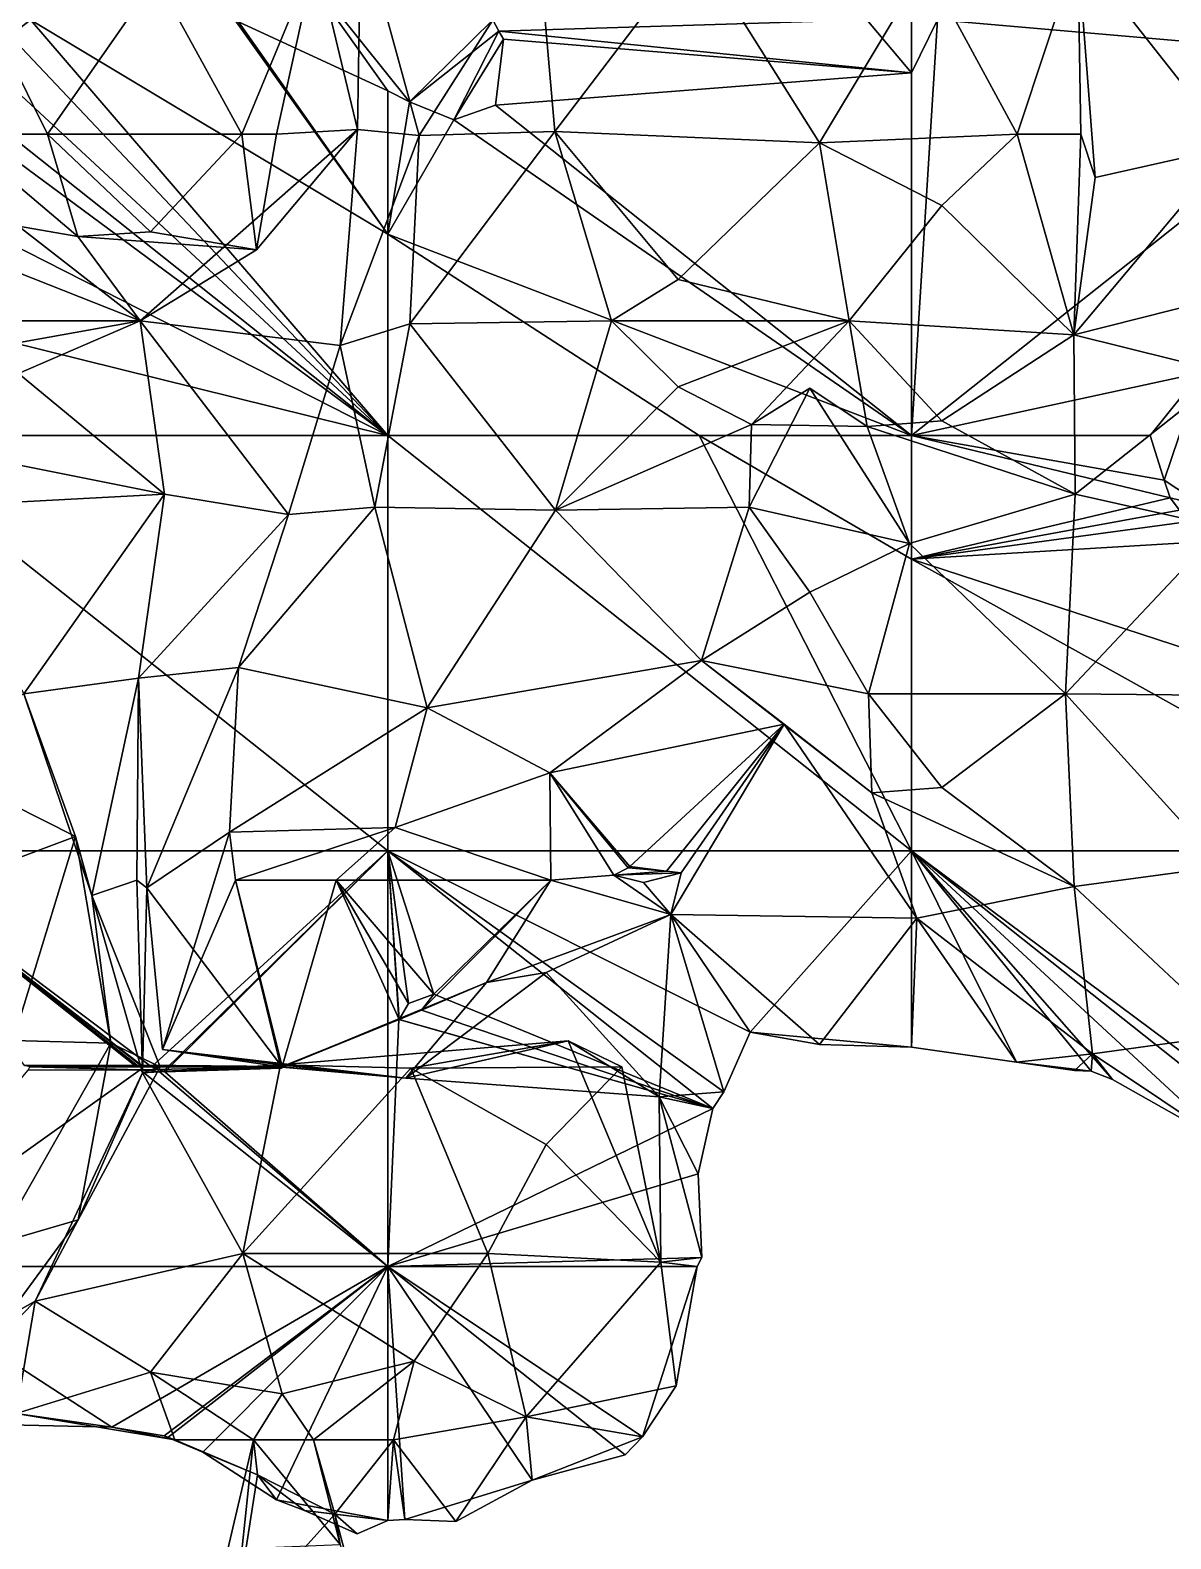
# Model space of a CAD drawing. Extents: x 290083 to 295691, y 4553739 to 4561622.
# Drawn here: x 291735.8 to 291844.8, y 4553926.3 to 4554070.4 of the extents above; entities that cross this region are included whole.
import ezdxf

# ---------------------------------------------------------------- set-up
doc = ezdxf.new("R2010")
doc.units = 0
doc.layers.add('Au_ppm_Pref_-_0_3', color=7, linetype='CONTINUOUS')

msp = doc.modelspace()

# ---------------------------------------------------------------- linework, layer by layer
at = {"layer": 'Au_ppm_Pref_-_0_3'}
for points in [[(291767.43, 4554080.66, 1859.43), (291763.13, 4554077.49, 1852.58), (291767.09, 4554060.87, 1858.27)], [(291772.98, 4554060.29, 1865.11), (291767.43, 4554080.66, 1859.43), (291767.09, 4554060.87, 1858.27)], [(291784.41, 4554078.25, 1866.5), (291767.43, 4554080.66, 1859.43), (291772.98, 4554060.29, 1865.11)], [(291755.73, 4554071.16, 1898.49), (291760.31, 4554078.19, 1898.34), (291770, 4554064.56, 1898.99)], [(291770, 4554064.56, 1898.99), (291760.31, 4554078.19, 1898.34), (291772.07, 4554063.51, 1899.06)], [(291772.07, 4554063.51, 1899.06), (291760.31, 4554078.19, 1898.34), (291780.02, 4554071.34, 1899.58)], [(291785.93, 4554060.7, 1871.02), (291784.41, 4554078.25, 1866.5), (291772.98, 4554060.29, 1865.11)], [(291785.93, 4554060.7, 1871.02), (291799.4, 4554078.4, 1868.56), (291784.41, 4554078.25, 1866.5)], [(291785.93, 4554060.7, 1871.02), (291811.22, 4554059.6, 1870.32), (291799.4, 4554078.4, 1868.56)], [(291821.37, 4554076.55, 1871.03), (291799.4, 4554078.4, 1868.56), (291811.22, 4554059.6, 1870.32)], [(291835.88, 4554077.91, 1877.14), (291821.37, 4554076.55, 1871.03), (291830.09, 4554060.43, 1873.44)], [(291836.18, 4554060.43, 1876.83), (291835.88, 4554077.91, 1877.14), (291830.09, 4554060.43, 1873.44)], [(291837.53, 4554056.3, 1880.44), (291850.59, 4554059.22, 1878.19), (291835.88, 4554077.91, 1877.14)], [(291836.18, 4554060.43, 1876.83), (291837.53, 4554056.3, 1880.44), (291835.88, 4554077.91, 1877.14)], [(291850.59, 4554059.22, 1878.19), (291861.46, 4554077.39, 1875.7), (291835.88, 4554077.91, 1877.14)], [(291763.13, 4554077.49, 1852.58), (291747.88, 4554075.33, 1846.43), (291756.06, 4554060.43, 1848.95)], [(291759.35, 4554060.43, 1853.07), (291763.13, 4554077.49, 1852.58), (291756.06, 4554060.43, 1848.95)], [(291767.09, 4554060.87, 1858.27), (291763.13, 4554077.49, 1852.58), (291759.35, 4554060.43, 1853.07)], [(291811.22, 4554059.6, 1870.32), (291830.09, 4554060.43, 1873.44), (291821.37, 4554076.55, 1871.03)], [(291737.49, 4554060.43, 1848.44), (291729.81, 4554075.86, 1852.38), (291728.83, 4554060.43, 1853.07)], [(291729.81, 4554075.86, 1852.38), (291737.49, 4554060.43, 1848.44), (291747.88, 4554075.33, 1846.43)], [(291737.49, 4554060.43, 1848.44), (291756.06, 4554060.43, 1848.95), (291747.88, 4554075.33, 1846.43)], [(291735.86, 4554071.34, 1895.47), (291733.92, 4554069.83, 1894.78), (291734.88, 4554071.34, 1895.32)], [(291735.86, 4554071.34, 1895.47), (291770, 4554031.65, 1890.52), (291733.92, 4554069.83, 1894.78)], [(291770, 4554050.89, 1895.47), (291735.86, 4554071.34, 1895.47), (291755.39, 4554071.34, 1898.48)], [(291735.86, 4554071.34, 1895.47), (291770, 4554050.89, 1895.47), (291770, 4554031.65, 1890.52)], [(291770, 4554050.89, 1895.47), (291755.39, 4554071.34, 1898.48), (291755.73, 4554071.16, 1898.49)], [(291770, 4554064.56, 1898.99), (291770, 4554050.89, 1895.47), (291755.73, 4554071.16, 1898.49)], [(291772.07, 4554063.51, 1899.06), (291780.02, 4554071.34, 1899.58), (291780.61, 4554070.27, 1899.62)], [(291815.73, 4554071.34, 1895.47), (291780.61, 4554070.27, 1899.62), (291780.02, 4554071.34, 1899.58)], [(291820, 4554066.3, 1895.47), (291780.61, 4554070.27, 1899.62), (291815.73, 4554071.34, 1895.47)], [(291820, 4554071.34, 1894.98), (291820, 4554066.3, 1895.47), (291815.73, 4554071.34, 1895.47)], [(291820, 4554031.65, 1898.85), (291822.5, 4554071.34, 1895.47), (291865.34, 4554067.64, 1904.25)], [(291820, 4554071.34, 1894.98), (291822.5, 4554071.34, 1895.47), (291820, 4554066.3, 1895.47)], [(291820, 4554031.65, 1898.85), (291820, 4554066.3, 1895.47), (291822.5, 4554071.34, 1895.47)], [(291865.34, 4554067.64, 1904.25), (291822.5, 4554071.34, 1895.47), (291866.28, 4554071.34, 1904.08)], [(291733.92, 4554069.83, 1894.78), (291770, 4554031.65, 1890.52), (291731.91, 4554066.91, 1893.72)], [(291776.29, 4554061.81, 1899.33), (291772.07, 4554063.51, 1899.06), (291780.61, 4554070.27, 1899.62)], [(291776.29, 4554061.81, 1899.33), (291780.61, 4554070.27, 1899.62), (291781.05, 4554069.49, 1899.64)], [(291781.05, 4554069.49, 1899.64), (291780.27, 4554063.19, 1900.35), (291776.29, 4554061.81, 1899.33)], [(291820, 4554066.3, 1895.47), (291780.27, 4554063.19, 1900.35), (291781.05, 4554069.49, 1899.64)], [(291820, 4554066.3, 1895.47), (291781.05, 4554069.49, 1899.64), (291780.61, 4554070.27, 1899.62)], [(291770, 4554031.65, 1890.52), (291730.89, 4554062.7, 1892.48), (291731.91, 4554066.91, 1893.72)], [(291780.27, 4554063.19, 1900.35), (291820, 4554066.3, 1895.47), (291820, 4554031.65, 1898.85)], [(291847.6, 4554037.63, 1902.89), (291820, 4554031.65, 1898.85), (291865.34, 4554067.64, 1904.25)], [(291770, 4554050.89, 1895.47), (291770, 4554064.56, 1898.99), (291772.07, 4554063.51, 1899.06)], [(291772.07, 4554063.51, 1899.06), (291776.29, 4554061.81, 1899.33), (291770, 4554050.89, 1895.47)], [(291770, 4554031.65, 1890.52), (291730.97, 4554060.49, 1892.36), (291730.89, 4554062.7, 1892.48)], [(291776.29, 4554061.81, 1899.33), (291780.27, 4554063.19, 1900.35), (291820, 4554031.65, 1898.85)], [(291765.43, 4554040.25, 1864.28), (291767.09, 4554060.87, 1858.27), (291746.33, 4554042.61, 1858.21)], [(291767.09, 4554060.87, 1858.27), (291757.46, 4554049.37, 1854.16), (291746.33, 4554042.61, 1858.21)], [(291757.46, 4554049.37, 1854.16), (291767.09, 4554060.87, 1858.27), (291759.35, 4554060.43, 1853.07)], [(291772.98, 4554060.29, 1865.11), (291767.09, 4554060.87, 1858.27), (291765.43, 4554040.25, 1864.28)], [(291776.29, 4554061.81, 1899.33), (291820, 4554031.65, 1898.85), (291770, 4554050.89, 1895.47)], [(291785.93, 4554060.7, 1871.02), (291772.11, 4554042.31, 1871.11), (291791.37, 4554042.61, 1873.88)], [(291785.93, 4554060.7, 1871.02), (291772.98, 4554060.29, 1865.11), (291772.11, 4554042.31, 1871.11)], [(291785.93, 4554060.7, 1871.02), (291791.37, 4554042.61, 1873.88), (291797.72, 4554046.55, 1872.2)], [(291785.93, 4554060.7, 1871.02), (291797.72, 4554046.55, 1872.2), (291811.22, 4554059.6, 1870.32)], [(291734.72, 4554051.63, 1856.07), (291740.4, 4554050.65, 1853.07), (291728.83, 4554060.43, 1853.07)], [(291740.4, 4554050.65, 1853.07), (291737.49, 4554060.43, 1848.44), (291728.83, 4554060.43, 1853.07)], [(291770, 4554031.65, 1890.52), (291730.06, 4554051.95, 1891.93), (291730.97, 4554060.49, 1892.36)], [(291740.4, 4554050.65, 1853.07), (291747.32, 4554051.1, 1849.96), (291737.49, 4554060.43, 1848.44)], [(291756.06, 4554060.43, 1848.95), (291737.49, 4554060.43, 1848.44), (291747.32, 4554051.1, 1849.96)], [(291757.46, 4554049.37, 1854.16), (291756.06, 4554060.43, 1848.95), (291747.32, 4554051.1, 1849.96)], [(291759.35, 4554060.43, 1853.07), (291756.06, 4554060.43, 1848.95), (291757.46, 4554049.37, 1854.16)], [(291772.11, 4554042.31, 1871.11), (291772.98, 4554060.29, 1865.11), (291765.43, 4554040.25, 1864.28)], [(291814.06, 4554042.61, 1876.03), (291811.22, 4554059.6, 1870.32), (291797.72, 4554046.55, 1872.2)], [(291822.91, 4554053.61, 1874.55), (291830.09, 4554060.43, 1873.44), (291811.22, 4554059.6, 1870.32)], [(291822.91, 4554053.61, 1874.55), (291811.22, 4554059.6, 1870.32), (291814.06, 4554042.61, 1876.03)], [(291835.51, 4554041.25, 1876.74), (291830.09, 4554060.43, 1873.44), (291822.91, 4554053.61, 1874.55)], [(291836.18, 4554060.43, 1876.83), (291830.09, 4554060.43, 1873.44), (291835.51, 4554041.25, 1876.74)], [(291836.18, 4554060.43, 1876.83), (291835.51, 4554041.25, 1876.74), (291837.53, 4554056.3, 1880.44)], [(291850.59, 4554059.22, 1878.19), (291837.53, 4554056.3, 1880.44), (291835.51, 4554041.25, 1876.74)], [(291850.59, 4554059.22, 1878.19), (291835.51, 4554041.25, 1876.74), (291857.69, 4554046.86, 1873.99)], [(291835.51, 4554041.25, 1876.74), (291822.91, 4554053.61, 1874.55), (291814.06, 4554042.61, 1876.03)], [(291770, 4554031.65, 1890.52), (291726.16, 4554042.51, 1891.47), (291730.06, 4554051.95, 1891.93)], [(291734.72, 4554051.63, 1856.07), (291727.39, 4554050.07, 1859.01), (291746.33, 4554042.61, 1858.21)], [(291740.4, 4554050.65, 1853.07), (291734.72, 4554051.63, 1856.07), (291746.33, 4554042.61, 1858.21)], [(291740.4, 4554050.65, 1853.07), (291757.46, 4554049.37, 1854.16), (291747.32, 4554051.1, 1849.96)], [(291740.4, 4554050.65, 1853.07), (291746.33, 4554042.61, 1858.21), (291757.46, 4554049.37, 1854.16)], [(291770, 4554050.89, 1895.47), (291799.73, 4554031.65, 1895.47), (291770, 4554031.65, 1890.52)], [(291820, 4554031.65, 1898.85), (291799.73, 4554031.65, 1895.47), (291770, 4554050.89, 1895.47)], [(291746.33, 4554042.61, 1858.21), (291727.39, 4554050.07, 1859.01), (291725.54, 4554042.61, 1860.62)], [(291814.06, 4554042.61, 1876.03), (291797.72, 4554046.55, 1872.2), (291791.37, 4554042.61, 1873.88)], [(291835.51, 4554041.25, 1876.74), (291850.26, 4554037.6, 1871.55), (291857.69, 4554046.86, 1873.99)], [(291770, 4554031.65, 1890.52), (291720, 4554031.65, 1890.96), (291726.16, 4554042.51, 1891.47)], [(291734.72, 4554037.57, 1854.75), (291746.33, 4554042.61, 1858.21), (291724.86, 4554038.74, 1859.01)], [(291746.33, 4554042.61, 1858.21), (291725.54, 4554042.61, 1860.62), (291724.86, 4554038.74, 1859.01)], [(291748.67, 4554026.03, 1852.31), (291746.33, 4554042.61, 1858.21), (291734.72, 4554037.57, 1854.75)], [(291765.43, 4554040.25, 1864.28), (291746.33, 4554042.61, 1858.21), (291760.52, 4554024.09, 1858.77)], [(291746.33, 4554042.61, 1858.21), (291748.67, 4554026.03, 1852.31), (291760.52, 4554024.09, 1858.77)], [(291765.43, 4554040.25, 1864.28), (291768.75, 4554024.8, 1865.54), (291772.11, 4554042.31, 1871.11)], [(291768.75, 4554024.8, 1865.54), (291786.02, 4554024.53, 1870.18), (291772.11, 4554042.31, 1871.11)], [(291772.11, 4554042.31, 1871.11), (291786.02, 4554024.53, 1870.18), (291791.37, 4554042.61, 1873.88)], [(291786.02, 4554024.53, 1870.18), (291797.72, 4554036.28, 1873), (291791.37, 4554042.61, 1873.88)], [(291814.06, 4554042.61, 1876.03), (291791.37, 4554042.61, 1873.88), (291797.72, 4554036.28, 1873)], [(291814.06, 4554042.61, 1876.03), (291797.72, 4554036.28, 1873), (291804.73, 4554032.7, 1870.89)], [(291815.78, 4554032.52, 1870.89), (291814.06, 4554042.61, 1876.03), (291804.73, 4554032.7, 1870.89)], [(291835.51, 4554041.25, 1876.74), (291814.06, 4554042.61, 1876.03), (291822.91, 4554033.04, 1874.08)], [(291814.06, 4554042.61, 1876.03), (291815.78, 4554032.52, 1870.89), (291822.91, 4554033.04, 1874.08)], [(291822.91, 4554033.04, 1874.08), (291835.63, 4554026.04, 1869.61), (291835.51, 4554041.25, 1876.74)], [(291835.51, 4554041.25, 1876.74), (291835.63, 4554026.04, 1869.61), (291850.26, 4554037.6, 1871.55)], [(291765.43, 4554040.25, 1864.28), (291760.52, 4554024.09, 1858.77), (291768.75, 4554024.8, 1865.54)], [(291748.67, 4554026.03, 1852.31), (291734.72, 4554037.57, 1854.75), (291726.18, 4554030.54, 1853.07)], [(291847.6, 4554037.63, 1902.89), (291842.81, 4554031.65, 1902.42), (291820, 4554031.65, 1898.85)], [(291850.26, 4554037.6, 1871.55), (291835.63, 4554026.04, 1869.61), (291849.71, 4554022.9, 1866.33)], [(291842.81, 4554031.65, 1902.42), (291847.6, 4554037.63, 1902.89), (291844.15, 4554027.39, 1901.41)], [(291847.86, 4554024.92, 1900.41), (291844.15, 4554027.39, 1901.41), (291847.6, 4554037.63, 1902.89)], [(291804.73, 4554032.7, 1870.89), (291797.72, 4554036.28, 1873), (291786.02, 4554024.53, 1870.18)], [(291804.73, 4554032.7, 1870.89), (291804.49, 4554024.8, 1868.14), (291810.31, 4554036.17, 1867.09)], [(291810.31, 4554036.17, 1867.09), (291804.49, 4554024.8, 1868.14), (291819.82, 4554021.32, 1867.57)], [(291815.78, 4554032.52, 1870.89), (291804.73, 4554032.7, 1870.89), (291810.31, 4554036.17, 1867.09)], [(291815.78, 4554032.52, 1870.89), (291810.31, 4554036.17, 1867.09), (291819.82, 4554021.32, 1867.57)], [(291804.73, 4554032.7, 1870.89), (291786.02, 4554024.53, 1870.18), (291804.49, 4554024.8, 1868.14)], [(291835.63, 4554026.04, 1869.61), (291822.91, 4554033.04, 1874.08), (291815.78, 4554032.52, 1870.89)], [(291819.82, 4554021.32, 1867.57), (291835.63, 4554026.04, 1869.61), (291815.78, 4554032.52, 1870.89)], [(291720, 4554031.65, 1890.96), (291770, 4554031.65, 1890.52), (291770, 4553991.97, 1886.51)], [(291770, 4553991.97, 1886.51), (291720, 4553991.97, 1881.68), (291720, 4554031.65, 1890.96)], [(291726.18, 4554030.54, 1853.07), (291725.47, 4554024.8, 1851.49), (291748.67, 4554026.03, 1852.31)], [(291820, 4553991.97, 1887.5), (291770, 4553991.97, 1886.51), (291770, 4554031.65, 1890.52)], [(291770, 4554031.65, 1890.52), (291799.73, 4554031.65, 1895.47), (291820, 4553991.97, 1887.5)], [(291799.73, 4554031.65, 1895.47), (291820, 4554019.85, 1895.47), (291820, 4553991.97, 1887.5)], [(291799.73, 4554031.65, 1895.47), (291820, 4554031.65, 1898.85), (291820, 4554019.85, 1895.47)], [(291820, 4554031.65, 1898.85), (291844.15, 4554027.39, 1901.41), (291844.71, 4554025.68, 1901.01)], [(291820, 4554031.65, 1898.85), (291842.81, 4554031.65, 1902.42), (291844.15, 4554027.39, 1901.41)], [(291820, 4554031.65, 1898.85), (291844.71, 4554025.68, 1901.01), (291820, 4554019.85, 1895.47)], [(291844.15, 4554027.39, 1901.41), (291847.86, 4554024.92, 1900.41), (291844.71, 4554025.68, 1901.01)], [(291725.47, 4554024.8, 1851.49), (291735.22, 4554006.97, 1852.99), (291748.67, 4554026.03, 1852.31)], [(291746.17, 4554008.46, 1858.66), (291748.67, 4554026.03, 1852.31), (291735.22, 4554006.97, 1852.99)], [(291746.17, 4554008.46, 1858.66), (291760.52, 4554024.09, 1858.77), (291748.67, 4554026.03, 1852.31)], [(291834.71, 4554006.98, 1866.49), (291835.63, 4554026.04, 1869.61), (291819.82, 4554021.32, 1867.57)], [(291849.71, 4554022.9, 1866.33), (291835.63, 4554026.04, 1869.61), (291834.71, 4554006.98, 1866.49)], [(291768.75, 4554024.8, 1865.54), (291755.73, 4554009.48, 1865.99), (291773.75, 4554005.65, 1870.31)], [(291768.75, 4554024.8, 1865.54), (291760.52, 4554024.09, 1858.77), (291755.73, 4554009.48, 1865.99)], [(291773.75, 4554005.65, 1870.31), (291786.02, 4554024.53, 1870.18), (291768.75, 4554024.8, 1865.54)], [(291799.95, 4554010.15, 1871.93), (291786.02, 4554024.53, 1870.18), (291773.75, 4554005.65, 1870.31)], [(291804.49, 4554024.8, 1868.14), (291786.02, 4554024.53, 1870.18), (291799.95, 4554010.15, 1871.93)], [(291804.49, 4554024.8, 1868.14), (291799.95, 4554010.15, 1871.93), (291810.31, 4554016.69, 1868.18)], [(291804.49, 4554024.8, 1868.14), (291810.31, 4554016.69, 1868.18), (291819.82, 4554021.32, 1867.57)], [(291844.71, 4554025.68, 1901.01), (291845.6, 4554024.51, 1900.66), (291820, 4554019.85, 1895.47)], [(291845.6, 4554024.51, 1900.66), (291846.76, 4554023.48, 1900.4), (291820, 4554019.85, 1895.47)], [(291844.71, 4554025.68, 1901.01), (291847.86, 4554024.92, 1900.41), (291845.6, 4554024.51, 1900.66)], [(291755.73, 4554009.48, 1865.99), (291760.52, 4554024.09, 1858.77), (291746.17, 4554008.46, 1858.66)], [(291846.76, 4554023.48, 1900.4), (291850.37, 4554021.66, 1900.15), (291820, 4554019.85, 1895.47)], [(291850.37, 4554021.66, 1900.15), (291870, 4554003.49, 1895.47), (291820, 4554019.85, 1895.47)], [(291861.81, 4554006.71, 1866.4), (291849.71, 4554022.9, 1866.33), (291834.71, 4554006.98, 1866.49)], [(291819.82, 4554021.32, 1867.57), (291810.31, 4554016.69, 1868.18), (291815.9, 4554006.98, 1867.58)], [(291834.71, 4554006.98, 1866.49), (291819.82, 4554021.32, 1867.57), (291815.9, 4554006.98, 1867.58)], [(291870, 4553991.97, 1890.88), (291820, 4553991.97, 1887.5), (291820, 4554019.85, 1895.47)], [(291820, 4554019.85, 1895.47), (291870, 4554003.49, 1895.47), (291870, 4553991.97, 1890.88)], [(291815.9, 4554006.98, 1867.58), (291810.31, 4554016.69, 1868.18), (291799.95, 4554010.15, 1871.93)], [(291785.48, 4553999.42, 1875.97), (291799.95, 4554010.15, 1871.93), (291773.75, 4554005.65, 1870.31)], [(291799.95, 4554010.15, 1871.93), (291785.48, 4553999.42, 1875.97), (291807.84, 4554004.07, 1875.7)], [(291816.23, 4553997.52, 1870.89), (291799.95, 4554010.15, 1871.93), (291807.84, 4554004.07, 1875.7)], [(291799.95, 4554010.15, 1871.93), (291816.23, 4553997.52, 1870.89), (291815.9, 4554006.98, 1867.58)], [(291746.17, 4554008.46, 1858.66), (291746.98, 4553988.43, 1865.22), (291755.73, 4554009.48, 1865.99)], [(291755.73, 4554009.48, 1865.99), (291746.98, 4553988.43, 1865.22), (291754.89, 4553993.75, 1871.51)], [(291755.73, 4554009.48, 1865.99), (291754.89, 4553993.75, 1871.51), (291773.75, 4554005.65, 1870.31)], [(291746.17, 4554008.46, 1858.66), (291735.22, 4554006.97, 1852.99), (291741.74, 4553987.72, 1853.01)], [(291746.17, 4554008.46, 1858.66), (291741.74, 4553987.72, 1853.01), (291746.03, 4553989.16, 1859.01)], [(291746.17, 4554008.46, 1858.66), (291746.03, 4553989.16, 1859.01), (291746.98, 4553988.43, 1865.22)], [(291724.62, 4554001.19, 1847.88), (291740.16, 4553993.33, 1845.79), (291735.22, 4554006.97, 1852.99)], [(291741.74, 4553987.72, 1853.01), (291735.22, 4554006.97, 1852.99), (291740.16, 4553993.33, 1845.79)], [(291834.71, 4554006.98, 1866.49), (291815.9, 4554006.98, 1867.58), (291822.91, 4553998.03, 1867.9)], [(291816.23, 4553997.52, 1870.89), (291822.91, 4553998.03, 1867.9), (291815.9, 4554006.98, 1867.58)], [(291834.71, 4554006.98, 1866.49), (291822.91, 4553998.03, 1867.9), (291835.55, 4553988.57, 1870.59)], [(291861.81, 4554006.71, 1866.4), (291834.71, 4554006.98, 1866.49), (291849.66, 4553990.47, 1866.12)], [(291849.66, 4553990.47, 1866.12), (291834.71, 4554006.98, 1866.49), (291835.55, 4553988.57, 1870.59)], [(291770.68, 4553994.21, 1877.64), (291773.75, 4554005.65, 1870.31), (291754.89, 4553993.75, 1871.51)], [(291785.48, 4553999.42, 1875.97), (291773.75, 4554005.65, 1870.31), (291770.68, 4553994.21, 1877.64)], [(291785.48, 4553999.42, 1875.97), (291793.12, 4553990.47, 1877.41), (291807.84, 4554004.07, 1875.7)], [(291807.84, 4554004.07, 1875.7), (291793.12, 4553990.47, 1877.41), (291796.62, 4553990.05, 1877.54)], [(291796.62, 4553990.05, 1877.54), (291798.02, 4553989.89, 1877.58), (291807.84, 4554004.07, 1875.7)], [(291798.02, 4553989.89, 1877.58), (291797.02, 4553985.9, 1878.15), (291807.84, 4554004.07, 1875.7)], [(291807.84, 4554004.07, 1875.7), (291797.02, 4553985.9, 1878.15), (291820.52, 4553985.56, 1876.25)], [(291816.23, 4553997.52, 1870.89), (291807.84, 4554004.07, 1875.7), (291820.52, 4553985.56, 1876.25)], [(291724.62, 4554001.19, 1847.88), (291725.05, 4553987.69, 1843.06), (291740.16, 4553993.33, 1845.79)], [(291785.48, 4553999.42, 1875.97), (291770.68, 4553994.21, 1877.64), (291785.57, 4553989.16, 1881.06)], [(291793.12, 4553990.47, 1877.41), (291785.48, 4553999.42, 1875.97), (291792.94, 4553990.35, 1877.54)], [(291792.94, 4553990.35, 1877.54), (291785.48, 4553999.42, 1875.97), (291791.59, 4553989.64, 1878.43)], [(291791.59, 4553989.64, 1878.43), (291785.48, 4553999.42, 1875.97), (291785.57, 4553989.16, 1881.06)], [(291816.23, 4553997.52, 1870.89), (291835.55, 4553988.57, 1870.59), (291822.91, 4553998.03, 1867.9)], [(291835.55, 4553988.57, 1870.59), (291816.23, 4553997.52, 1870.89), (291820.52, 4553985.56, 1876.25)], [(291740.16, 4553993.33, 1845.79), (291725.05, 4553987.69, 1843.06), (291734.21, 4553973.85, 1842.27)], [(291743.54, 4553973.62, 1847.66), (291740.16, 4553993.33, 1845.79), (291734.21, 4553973.85, 1842.27)], [(291743.54, 4553973.62, 1847.66), (291741.74, 4553987.72, 1853.01), (291740.16, 4553993.33, 1845.79)], [(291746.98, 4553988.43, 1865.22), (291748.49, 4553973, 1870.89), (291754.89, 4553993.75, 1871.51)], [(291748.49, 4553973, 1870.89), (291755.45, 4553989.16, 1875.61), (291754.89, 4553993.75, 1871.51)], [(291754.89, 4553993.75, 1871.51), (291755.45, 4553989.16, 1875.61), (291770.68, 4553994.21, 1877.64)], [(291755.45, 4553989.16, 1875.61), (291765.06, 4553989.16, 1880.34), (291770.68, 4553994.21, 1877.64)], [(291785.57, 4553989.16, 1881.06), (291770.68, 4553994.21, 1877.64), (291765.06, 4553989.16, 1880.34)], [(291745.83, 4553971.47, 1876.77), (291735.31, 4553971.48, 1876.59), (291720, 4553991.97, 1881.68)], [(291720, 4553991.97, 1881.68), (291747.43, 4553971.34, 1876.88), (291746.49, 4553971.47, 1876.83)], [(291720, 4553991.97, 1881.68), (291746.09, 4553971.48, 1876.79), (291745.83, 4553971.47, 1876.77)], [(291720, 4553991.97, 1881.68), (291746.38, 4553971.49, 1876.83), (291746.09, 4553971.48, 1876.79)], [(291720, 4553991.97, 1881.68), (291746.49, 4553971.47, 1876.83), (291746.38, 4553971.49, 1876.83)], [(291770, 4553991.97, 1886.51), (291747.43, 4553971.34, 1876.88), (291720, 4553991.97, 1881.68)], [(291770, 4553991.97, 1886.51), (291748.56, 4553970.92, 1876.83), (291747.43, 4553971.34, 1876.88)], [(291770, 4553991.97, 1886.51), (291748.71, 4553970.87, 1876.83), (291748.56, 4553970.92, 1876.83)], [(291770, 4553991.97, 1886.51), (291770, 4553952.28, 1872.16), (291748.71, 4553970.87, 1876.83)], [(291771.07, 4553975.88, 1880.57), (291771.06, 4553975.88, 1880.57), (291770, 4553991.97, 1886.51)], [(291770, 4553991.97, 1886.51), (291771.98, 4553977.38, 1881.01), (291771.07, 4553975.88, 1880.57)], [(291770, 4553991.97, 1886.51), (291774.4, 4553978.3, 1881.06), (291771.98, 4553977.38, 1881.01)], [(291770, 4553991.97, 1886.51), (291801.02, 4553967.35, 1874), (291774.4, 4553978.3, 1881.06)], [(291771.06, 4553975.88, 1880.57), (291770, 4553952.28, 1872.16), (291770, 4553991.97, 1886.51)], [(291801.02, 4553967.35, 1874), (291770, 4553991.97, 1886.51), (291802.09, 4553968.96, 1874.89)], [(291802.09, 4553968.96, 1874.89), (291770, 4553991.97, 1886.51), (291804.6, 4553974.66, 1877.97)], [(291804.6, 4553974.66, 1877.97), (291770, 4553991.97, 1886.51), (291820, 4553991.97, 1887.5)], [(291820, 4553973.22, 1877.51), (291804.6, 4553974.66, 1877.97), (291820, 4553991.97, 1887.5)], [(291830.03, 4553971.8, 1877.65), (291820, 4553973.22, 1877.51), (291820, 4553991.97, 1887.5)], [(291837.16, 4553970.93, 1877.84), (291830.03, 4553971.8, 1877.65), (291820, 4553991.97, 1887.5)], [(291839.2, 4553970.15, 1877.6), (291837.16, 4553970.93, 1877.84), (291820, 4553991.97, 1887.5)], [(291850.52, 4553963.75, 1875.21), (291839.2, 4553970.15, 1877.6), (291820, 4553991.97, 1887.5)], [(291820, 4553991.97, 1887.5), (291863.29, 4553957.61, 1873.09), (291850.52, 4553963.75, 1875.21)], [(291820, 4553991.97, 1887.5), (291865.79, 4553957.88, 1873.39), (291863.29, 4553957.61, 1873.09)], [(291870, 4553991.97, 1890.88), (291865.79, 4553957.88, 1873.39), (291820, 4553991.97, 1887.5)], [(291791.59, 4553989.64, 1878.43), (291796.62, 4553990.05, 1877.54), (291792.94, 4553990.35, 1877.54)], [(291791.59, 4553989.64, 1878.43), (291798.02, 4553989.89, 1877.58), (291796.62, 4553990.05, 1877.54)], [(291798.02, 4553989.89, 1877.58), (291791.59, 4553989.64, 1878.43), (291794.42, 4553988.94, 1877.66)], [(291793.12, 4553990.47, 1877.41), (291792.94, 4553990.35, 1877.54), (291796.62, 4553990.05, 1877.54)], [(291797.02, 4553985.9, 1878.15), (291798.02, 4553989.89, 1877.58), (291794.42, 4553988.94, 1877.66)], [(291850.62, 4553974.44, 1871.79), (291849.66, 4553990.47, 1866.12), (291835.55, 4553988.57, 1870.59)], [(291746.56, 4553970.77, 1859.08), (291746.03, 4553989.16, 1859.01), (291741.74, 4553987.72, 1853.01)], [(291746.56, 4553970.77, 1859.08), (291746.98, 4553988.43, 1865.22), (291746.03, 4553989.16, 1859.01)], [(291755.45, 4553989.16, 1875.61), (291748.49, 4553973, 1870.89), (291759.77, 4553971.34, 1876.76)], [(291755.45, 4553989.16, 1875.61), (291759.77, 4553971.34, 1876.76), (291759.9, 4553971.37, 1876.83)], [(291755.45, 4553989.16, 1875.61), (291759.9, 4553971.37, 1876.83), (291759.92, 4553971.38, 1876.84)], [(291755.45, 4553989.16, 1875.61), (291759.92, 4553971.38, 1876.84), (291765.06, 4553989.16, 1880.34)], [(291765.06, 4553989.16, 1880.34), (291759.92, 4553971.38, 1876.84), (291771.07, 4553975.88, 1880.57)], [(291765.06, 4553989.16, 1880.34), (291771.07, 4553975.88, 1880.57), (291771.98, 4553977.38, 1881.01)], [(291774.4, 4553978.3, 1881.06), (291765.06, 4553989.16, 1880.34), (291771.98, 4553977.38, 1881.01)], [(291785.57, 4553989.16, 1881.06), (291765.06, 4553989.16, 1880.34), (291774.4, 4553978.3, 1881.06)], [(291773.2, 4553976.76, 1880.64), (291785.57, 4553989.16, 1881.06), (291774.4, 4553978.3, 1881.06)], [(291779.43, 4553979.39, 1876.83), (291785.57, 4553989.16, 1881.06), (291773.2, 4553976.76, 1880.64)], [(291779.43, 4553979.39, 1876.83), (291797.02, 4553985.9, 1878.15), (291785.57, 4553989.16, 1881.06)], [(291791.59, 4553989.64, 1878.43), (291785.57, 4553989.16, 1881.06), (291797.02, 4553985.9, 1878.15)], [(291794.42, 4553988.94, 1877.66), (291791.59, 4553989.64, 1878.43), (291797.02, 4553985.9, 1878.15)], [(291835.55, 4553988.57, 1870.59), (291820.52, 4553985.56, 1876.25), (291837.29, 4553972.58, 1877.58)], [(291850.62, 4553974.44, 1871.79), (291835.55, 4553988.57, 1870.59), (291837.29, 4553972.58, 1877.58)], [(291746.56, 4553970.77, 1859.08), (291741.74, 4553987.72, 1853.01), (291748.25, 4553971.34, 1853.07)], [(291743.54, 4553973.62, 1847.66), (291748.25, 4553971.34, 1853.07), (291741.74, 4553987.72, 1853.01)], [(291746.56, 4553970.77, 1859.08), (291759.74, 4553971.55, 1864.91), (291746.98, 4553988.43, 1865.22)], [(291746.98, 4553988.43, 1865.22), (291759.74, 4553971.55, 1864.91), (291748.49, 4553973, 1870.89)], [(291785.12, 4553980.37, 1873.82), (291797.02, 4553985.9, 1878.15), (291779.43, 4553979.39, 1876.83)], [(291785.12, 4553980.37, 1873.82), (291795.9, 4553968.47, 1871.8), (291797.02, 4553985.9, 1878.15)], [(291797.02, 4553985.9, 1878.15), (291795.9, 4553968.47, 1871.8), (291802.09, 4553968.96, 1874.89)], [(291797.02, 4553985.9, 1878.15), (291802.09, 4553968.96, 1874.89), (291804.6, 4553974.66, 1877.97)], [(291811.23, 4553973.49, 1877.48), (291797.02, 4553985.9, 1878.15), (291804.6, 4553974.66, 1877.97)], [(291811.23, 4553973.49, 1877.48), (291820.52, 4553985.56, 1876.25), (291797.02, 4553985.9, 1878.15)], [(291820, 4553973.22, 1877.51), (291820.52, 4553985.56, 1876.25), (291811.23, 4553973.49, 1877.48)], [(291830.03, 4553971.8, 1877.65), (291820.52, 4553985.56, 1876.25), (291820, 4553973.22, 1877.51)], [(291837.29, 4553972.58, 1877.58), (291820.52, 4553985.56, 1876.25), (291830.03, 4553971.8, 1877.65)], [(291785.12, 4553980.37, 1873.82), (291779.43, 4553979.39, 1876.83), (291771.73, 4553970.26, 1870.65)], [(291785.12, 4553980.37, 1873.82), (291771.73, 4553970.26, 1870.65), (291795.9, 4553968.47, 1871.8)], [(291779.43, 4553979.39, 1876.83), (291771.07, 4553975.88, 1880.57), (291759.96, 4553971.34, 1876.83)], [(291779.43, 4553979.39, 1876.83), (291759.96, 4553971.34, 1876.83), (291771.73, 4553970.26, 1870.65)], [(291779.43, 4553979.39, 1876.83), (291773.2, 4553976.76, 1880.64), (291771.07, 4553975.88, 1880.57)], [(291774.4, 4553978.3, 1881.06), (291801.02, 4553967.35, 1874), (291773.2, 4553976.76, 1880.64)], [(291771.07, 4553975.88, 1880.57), (291759.92, 4553971.38, 1876.84), (291771.06, 4553975.88, 1880.57)], [(291771.06, 4553975.88, 1880.57), (291759.92, 4553971.38, 1876.84), (291759.96, 4553971.34, 1876.85)], [(291771.07, 4553975.88, 1880.57), (291771.06, 4553975.88, 1880.57), (291759.96, 4553971.34, 1876.85)], [(291759.96, 4553971.34, 1876.85), (291759.96, 4553971.34, 1876.83), (291771.07, 4553975.88, 1880.57)], [(291771.06, 4553975.88, 1880.57), (291801.02, 4553967.35, 1874), (291770, 4553952.28, 1872.16)], [(291771.07, 4553975.88, 1880.57), (291801.02, 4553967.35, 1874), (291771.06, 4553975.88, 1880.57)], [(291773.2, 4553976.76, 1880.64), (291801.02, 4553967.35, 1874), (291771.07, 4553975.88, 1880.57)], [(291820, 4553973.22, 1877.51), (291811.23, 4553973.49, 1877.48), (291804.6, 4553974.66, 1877.97)], [(291850.52, 4553963.75, 1875.21), (291850.62, 4553974.44, 1871.79), (291837.29, 4553972.58, 1877.58)], [(291743.54, 4553973.62, 1847.66), (291734.21, 4553973.85, 1842.27), (291732.64, 4553954.47, 1847.58)], [(291743.54, 4553973.62, 1847.66), (291732.64, 4553954.47, 1847.58), (291740.41, 4553956.74, 1853.07)], [(291743.54, 4553973.62, 1847.66), (291740.41, 4553956.74, 1853.07), (291748.25, 4553971.34, 1853.07)], [(291748.49, 4553973, 1870.89), (291771.73, 4553970.26, 1870.65), (291759.77, 4553971.34, 1876.76)], [(291748.49, 4553973, 1870.89), (291759.74, 4553971.55, 1864.91), (291771.73, 4553970.26, 1870.65)], [(291787.22, 4553973.82, 1865.42), (291771.73, 4553970.26, 1870.65), (291759.74, 4553971.55, 1864.91)], [(291759.74, 4553971.55, 1864.91), (291772.18, 4553971.23, 1858.97), (291787.22, 4553973.82, 1865.42)], [(291787.22, 4553973.82, 1865.42), (291795.9, 4553968.47, 1871.8), (291771.73, 4553970.26, 1870.65)], [(291792.35, 4553971.34, 1861.54), (291787.22, 4553973.82, 1865.42), (291772.18, 4553971.23, 1858.97)], [(291796.08, 4553952.69, 1865.63), (291795.9, 4553968.47, 1871.8), (291787.22, 4553973.82, 1865.42)], [(291796.08, 4553952.69, 1865.63), (291787.22, 4553973.82, 1865.42), (291792.35, 4553971.34, 1861.54)], [(291735.82, 4553971.34, 1876.31), (291735.31, 4553971.48, 1876.59), (291745.83, 4553971.47, 1876.77)], [(291746.34, 4553971.06, 1876.67), (291735.66, 4553971.04, 1876.48), (291735.82, 4553971.34, 1876.31)], [(291745.83, 4553971.47, 1876.77), (291759.77, 4553971.34, 1876.76), (291735.82, 4553971.34, 1876.31)], [(291746.34, 4553971.06, 1876.67), (291735.82, 4553971.34, 1876.31), (291759.77, 4553971.34, 1876.76)], [(291746.56, 4553970.77, 1859.08), (291748.25, 4553971.34, 1853.07), (291740.41, 4553956.74, 1853.07)], [(291746.09, 4553971.48, 1876.79), (291759.77, 4553971.34, 1876.76), (291745.83, 4553971.47, 1876.77)], [(291746.09, 4553971.48, 1876.79), (291746.38, 4553971.49, 1876.83), (291759.77, 4553971.34, 1876.76)], [(291748.16, 4553970.91, 1876.79), (291746.34, 4553971.06, 1876.67), (291759.77, 4553971.34, 1876.76)], [(291759.9, 4553971.37, 1876.83), (291759.77, 4553971.34, 1876.76), (291746.38, 4553971.49, 1876.83)], [(291746.38, 4553971.49, 1876.83), (291746.49, 4553971.47, 1876.83), (291759.9, 4553971.37, 1876.83)], [(291759.89, 4553971.34, 1876.84), (291746.49, 4553971.47, 1876.83), (291747.43, 4553971.34, 1876.88)], [(291746.49, 4553971.47, 1876.83), (291759.89, 4553971.34, 1876.84), (291759.9, 4553971.37, 1876.83)], [(291746.56, 4553970.77, 1859.08), (291756.14, 4553953.52, 1860.46), (291759.74, 4553971.55, 1864.91)], [(291747.43, 4553971.34, 1876.88), (291748.56, 4553970.92, 1876.83), (291759.89, 4553971.34, 1876.84)], [(291759.77, 4553971.34, 1876.76), (291748.71, 4553970.87, 1876.83), (291748.16, 4553970.91, 1876.79)], [(291748.56, 4553970.92, 1876.83), (291748.71, 4553970.87, 1876.83), (291759.89, 4553971.34, 1876.84)], [(291759.83, 4553971.22, 1876.83), (291748.71, 4553970.87, 1876.83), (291759.77, 4553971.34, 1876.76)], [(291759.83, 4553971.22, 1876.83), (291759.89, 4553971.34, 1876.84), (291748.71, 4553970.87, 1876.83)], [(291759.74, 4553971.55, 1864.91), (291756.14, 4553953.52, 1860.46), (291772.18, 4553971.23, 1858.97)], [(291756.14, 4553953.52, 1860.46), (291779.53, 4553953.52, 1861.64), (291772.18, 4553971.23, 1858.97)], [(291759.83, 4553971.22, 1876.83), (291759.77, 4553971.34, 1876.76), (291759.92, 4553971.3, 1876.81)], [(291759.92, 4553971.3, 1876.81), (291759.77, 4553971.34, 1876.76), (291771.73, 4553970.26, 1870.65)], [(291759.83, 4553971.22, 1876.83), (291759.92, 4553971.3, 1876.84), (291759.89, 4553971.34, 1876.84)], [(291759.93, 4553971.32, 1876.83), (291759.92, 4553971.3, 1876.84), (291759.83, 4553971.22, 1876.83)], [(291759.83, 4553971.22, 1876.83), (291759.92, 4553971.3, 1876.81), (291759.93, 4553971.32, 1876.83)], [(291759.9, 4553971.37, 1876.83), (291759.89, 4553971.34, 1876.84), (291759.92, 4553971.38, 1876.84)], [(291759.92, 4553971.38, 1876.84), (291759.89, 4553971.34, 1876.84), (291759.96, 4553971.34, 1876.85)], [(291759.92, 4553971.3, 1876.84), (291759.96, 4553971.34, 1876.85), (291759.89, 4553971.34, 1876.84)], [(291759.93, 4553971.32, 1876.83), (291759.96, 4553971.34, 1876.85), (291759.92, 4553971.3, 1876.84)], [(291759.93, 4553971.32, 1876.83), (291759.92, 4553971.3, 1876.81), (291771.73, 4553970.26, 1870.65)], [(291759.96, 4553971.34, 1876.83), (291759.96, 4553971.34, 1876.85), (291759.93, 4553971.32, 1876.83)], [(291759.96, 4553971.34, 1876.83), (291759.93, 4553971.32, 1876.83), (291771.73, 4553970.26, 1870.65)], [(291785.12, 4553963.94, 1862.48), (291792.35, 4553971.34, 1861.54), (291772.18, 4553971.23, 1858.97)], [(291785.12, 4553963.94, 1862.48), (291772.18, 4553971.23, 1858.97), (291779.53, 4553953.52, 1861.64)], [(291796.08, 4553952.69, 1865.63), (291792.35, 4553971.34, 1861.54), (291785.12, 4553963.94, 1862.48)], [(291837.29, 4553972.58, 1877.58), (291830.03, 4553971.8, 1877.65), (291835.56, 4553970.99, 1877.72)], [(291837.16, 4553970.93, 1877.84), (291835.56, 4553970.99, 1877.72), (291830.03, 4553971.8, 1877.65)], [(291837.16, 4553970.93, 1877.84), (291837.29, 4553972.58, 1877.58), (291835.56, 4553970.99, 1877.72)], [(291839.2, 4553970.15, 1877.6), (291837.29, 4553972.58, 1877.58), (291837.16, 4553970.93, 1877.84)], [(291850.52, 4553963.75, 1875.21), (291837.29, 4553972.58, 1877.58), (291839.2, 4553970.15, 1877.6)], [(291746.34, 4553971.06, 1876.67), (291720, 4553952.28, 1871.32), (291735.66, 4553971.04, 1876.48)], [(291770, 4553952.28, 1872.16), (291720, 4553952.28, 1871.32), (291746.34, 4553971.06, 1876.67)], [(291746.56, 4553970.77, 1859.08), (291740.41, 4553956.74, 1853.07), (291736.33, 4553948.97, 1858.13)], [(291746.56, 4553970.77, 1859.08), (291736.33, 4553948.97, 1858.13), (291756.14, 4553953.52, 1860.46)], [(291748.16, 4553970.91, 1876.79), (291770, 4553952.28, 1872.16), (291746.34, 4553971.06, 1876.67)], [(291748.71, 4553970.87, 1876.83), (291770, 4553952.28, 1872.16), (291748.16, 4553970.91, 1876.79)], [(291802.09, 4553968.96, 1874.89), (291795.9, 4553968.47, 1871.8), (291801.02, 4553967.35, 1874)], [(291799.64, 4553961.12, 1871.91), (291795.9, 4553968.47, 1871.8), (291799.97, 4553953.13, 1868.98)], [(291795.9, 4553968.47, 1871.8), (291796.08, 4553952.69, 1865.63), (291799.97, 4553953.13, 1868.98)], [(291795.9, 4553968.47, 1871.8), (291799.64, 4553961.12, 1871.91), (291801.02, 4553967.35, 1874)], [(291801.02, 4553967.35, 1874), (291799.64, 4553961.12, 1871.91), (291770, 4553952.28, 1872.16)], [(291796.08, 4553952.69, 1865.63), (291785.12, 4553963.94, 1862.48), (291779.53, 4553953.52, 1861.64)], [(291799.64, 4553961.12, 1871.91), (291799.97, 4553953.13, 1868.98), (291770, 4553952.28, 1872.16)], [(291729.94, 4553942.47, 1853.07), (291736.33, 4553948.97, 1858.13), (291740.41, 4553956.74, 1853.07)], [(291729.94, 4553942.47, 1853.07), (291740.41, 4553956.74, 1853.07), (291732.64, 4553954.47, 1847.58)], [(291736.33, 4553948.97, 1858.13), (291747.32, 4553942.17, 1861.16), (291756.14, 4553953.52, 1860.46)], [(291747.32, 4553942.17, 1861.16), (291759.92, 4553940.12, 1863.48), (291756.14, 4553953.52, 1860.46)], [(291772.52, 4553943.24, 1861.52), (291756.14, 4553953.52, 1860.46), (291759.92, 4553940.12, 1863.48)], [(291779.53, 4553953.52, 1861.64), (291756.14, 4553953.52, 1860.46), (291772.52, 4553943.24, 1861.52)], [(291799.97, 4553953.13, 1868.98), (291799.54, 4553952.28, 1868.73), (291770, 4553952.28, 1872.16)], [(291783.22, 4553937.92, 1865.64), (291779.53, 4553953.52, 1861.64), (291772.52, 4553943.24, 1861.52)], [(291796.08, 4553952.69, 1865.63), (291779.53, 4553953.52, 1861.64), (291783.22, 4553937.92, 1865.64)], [(291797.53, 4553940.88, 1868.73), (291796.08, 4553952.69, 1865.63), (291783.22, 4553937.92, 1865.64)], [(291799.97, 4553953.13, 1868.98), (291796.08, 4553952.69, 1865.63), (291799.54, 4553952.28, 1868.73)], [(291796.08, 4553952.69, 1865.63), (291797.53, 4553940.88, 1868.73), (291799.54, 4553952.28, 1868.73)], [(291743.64, 4553936.93, 1868.82), (291725.47, 4553937.35, 1868.59), (291720, 4553952.28, 1871.32)], [(291743.64, 4553936.93, 1868.82), (291720, 4553952.28, 1871.32), (291770, 4553952.28, 1872.16)], [(291743.64, 4553936.93, 1868.82), (291770, 4553952.28, 1872.16), (291748.62, 4553936.09, 1868.74)], [(291748.62, 4553936.09, 1868.74), (291770, 4553952.28, 1872.16), (291748.99, 4553935.94, 1868.72)], [(291770, 4553952.28, 1872.16), (291752.32, 4553934.54, 1868.18), (291748.99, 4553935.94, 1868.72)], [(291770, 4553952.28, 1872.16), (291759.35, 4553929.98, 1866.59), (291752.32, 4553934.54, 1868.18)], [(291770, 4553952.28, 1872.16), (291770, 4553928.02, 1865.54), (291759.35, 4553929.98, 1866.59)], [(291783.79, 4553931.88, 1867.76), (291770, 4553952.28, 1872.16), (291792.67, 4553934.29, 1869.16)], [(291770, 4553928.02, 1865.54), (291770, 4553952.28, 1872.16), (291771.63, 4553928.12, 1865.71)], [(291771.63, 4553928.12, 1865.71), (291770, 4553952.28, 1872.16), (291783.79, 4553931.88, 1867.76)], [(291770, 4553952.28, 1872.16), (291794.3, 4553935.99, 1869.01), (291792.67, 4553934.29, 1869.16)], [(291770, 4553952.28, 1872.16), (291799.54, 4553952.28, 1868.73), (291794.3, 4553935.99, 1869.01)], [(291794.3, 4553935.99, 1869.01), (291799.54, 4553952.28, 1868.73), (291797.53, 4553940.88, 1868.73)], [(291729.94, 4553942.47, 1853.07), (291718.48, 4553938.91, 1859.35), (291736.33, 4553948.97, 1858.13)], [(291736.33, 4553948.97, 1858.13), (291718.48, 4553938.91, 1859.35), (291734.5, 4553938.24, 1864.75)], [(291734.5, 4553938.24, 1864.75), (291747.32, 4553942.17, 1861.16), (291736.33, 4553948.97, 1858.13)], [(291772.52, 4553943.24, 1861.52), (291759.92, 4553940.12, 1863.48), (291762.91, 4553935.71, 1863.54)], [(291772.52, 4553943.24, 1861.52), (291762.91, 4553935.71, 1863.54), (291770.53, 4553935.71, 1864.95)], [(291772.52, 4553943.24, 1861.52), (291770.53, 4553935.71, 1864.95), (291783.22, 4553937.92, 1865.64)], [(291749.64, 4553935.71, 1864.95), (291747.32, 4553942.17, 1861.16), (291734.5, 4553938.24, 1864.75)], [(291749.64, 4553935.71, 1864.95), (291757.16, 4553935.71, 1863.65), (291747.32, 4553942.17, 1861.16)], [(291747.32, 4553942.17, 1861.16), (291757.16, 4553935.71, 1863.65), (291759.92, 4553940.12, 1863.48)], [(291759.92, 4553940.12, 1863.48), (291757.16, 4553935.71, 1863.65), (291762.91, 4553935.71, 1863.54)], [(291797.53, 4553940.88, 1868.73), (291783.22, 4553937.92, 1865.64), (291794.3, 4553935.99, 1869.01)], [(291725.47, 4553937.35, 1868.59), (291743.64, 4553936.93, 1868.82), (291734.5, 4553938.24, 1864.75)], [(291743.64, 4553936.93, 1868.82), (291749.64, 4553935.71, 1864.95), (291734.5, 4553938.24, 1864.75)], [(291748.62, 4553936.09, 1868.74), (291749.64, 4553935.71, 1864.95), (291743.64, 4553936.93, 1868.82)], [(291776.5, 4553927.93, 1866.07), (291783.22, 4553937.92, 1865.64), (291770.53, 4553935.71, 1864.95)], [(291783.22, 4553937.92, 1865.64), (291776.5, 4553927.93, 1866.07), (291783.79, 4553931.88, 1867.76)], [(291794.3, 4553935.99, 1869.01), (291783.22, 4553937.92, 1865.64), (291783.79, 4553931.88, 1867.76)], [(291748.62, 4553936.09, 1868.74), (291748.99, 4553935.94, 1868.72), (291752.32, 4553934.54, 1868.18)], [(291748.62, 4553936.09, 1868.74), (291752.32, 4553934.54, 1868.18), (291749.64, 4553935.71, 1864.95)], [(291757.56, 4553932.37, 1864.95), (291749.64, 4553935.71, 1864.95), (291752.32, 4553934.54, 1868.18)], [(291757.56, 4553932.37, 1864.95), (291757.16, 4553935.71, 1863.65), (291749.64, 4553935.71, 1864.95)], [(291755.3, 4553917.89, 1861.19), (291754.71, 4553925.26, 1859.01), (291757.16, 4553935.71, 1863.65)], [(291757.16, 4553935.71, 1863.65), (291754.71, 4553925.26, 1859.01), (291765.45, 4553925.72, 1859.01)], [(291755.3, 4553917.89, 1861.19), (291757.16, 4553935.71, 1863.65), (291757.56, 4553932.37, 1864.95)], [(291757.16, 4553935.71, 1863.65), (291765.45, 4553925.72, 1859.01), (291762.91, 4553935.71, 1863.54)], [(291770.53, 4553935.71, 1864.95), (291762.91, 4553935.71, 1863.54), (291764.92, 4553928.63, 1864.95)], [(291764.92, 4553928.63, 1864.95), (291762.91, 4553935.71, 1863.54), (291765.45, 4553925.72, 1859.01)], [(291770.53, 4553935.71, 1864.95), (291764.92, 4553928.63, 1864.95), (291770, 4553928.02, 1865.54)], [(291770.53, 4553935.71, 1864.95), (291770, 4553928.02, 1865.54), (291771.63, 4553928.12, 1865.71)], [(291776.5, 4553927.93, 1866.07), (291770.53, 4553935.71, 1864.95), (291771.63, 4553928.12, 1865.71)], [(291792.67, 4553934.29, 1869.16), (291794.3, 4553935.99, 1869.01), (291783.79, 4553931.88, 1867.76)], [(291759.35, 4553929.98, 1866.59), (291757.56, 4553932.37, 1864.95), (291752.32, 4553934.54, 1868.18)], [(291755.3, 4553917.89, 1861.19), (291757.56, 4553932.37, 1864.95), (291764.92, 4553928.63, 1864.95)], [(291757.56, 4553932.37, 1864.95), (291759.35, 4553929.98, 1866.59), (291762.05, 4553928.97, 1866.19)], [(291762.05, 4553928.97, 1866.19), (291764.92, 4553928.63, 1864.95), (291757.56, 4553932.37, 1864.95)], [(291776.5, 4553927.93, 1866.07), (291771.63, 4553928.12, 1865.71), (291783.79, 4553931.88, 1867.76)], [(291759.35, 4553929.98, 1866.59), (291770, 4553928.02, 1865.54), (291762.05, 4553928.97, 1866.19)], [(291755.3, 4553917.89, 1861.19), (291764.92, 4553928.63, 1864.95), (291767.77, 4553917.89, 1862.71)], [(291762.05, 4553928.97, 1866.19), (291770, 4553928.02, 1865.54), (291767.07, 4553926.75, 1865.34)], [(291767.07, 4553926.75, 1865.34), (291764.92, 4553928.63, 1864.95), (291762.05, 4553928.97, 1866.19)], [(291770, 4553928.02, 1865.54), (291764.92, 4553928.63, 1864.95), (291767.07, 4553926.75, 1865.34)], [(291764.92, 4553928.63, 1864.95), (291765.45, 4553925.72, 1859.01), (291767.77, 4553917.89, 1862.71)]]:
    msp.add_3dface(points, dxfattribs=at)

doc.saveas('drawing.dxf')
